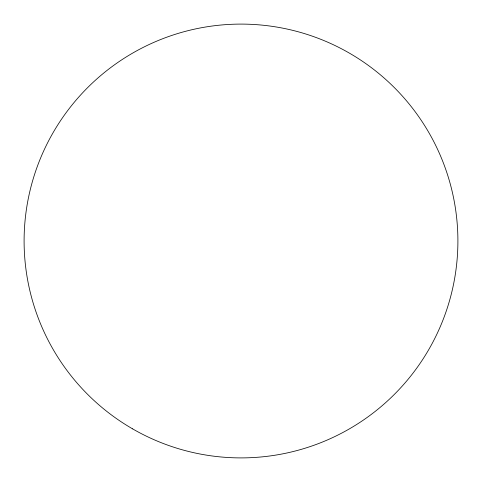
<?xml version="1.0" encoding="UTF-8"?>
<svg xmlns="http://www.w3.org/2000/svg" width="482" height="482" viewBox="0 0 482 482"><rect width="100%" height="100%" fill="white"/><g stroke="black" fill="none" stroke-linecap="round" stroke-linejoin="round"><path stroke-width="0.72" d="M132.55 428.841A216.9 216.9 0 0 0 457.9 241A216.9 216.9 0 0 0 132.55 53.159A216.9 216.9 0 0 0 132.55 428.841"/></g></svg>
